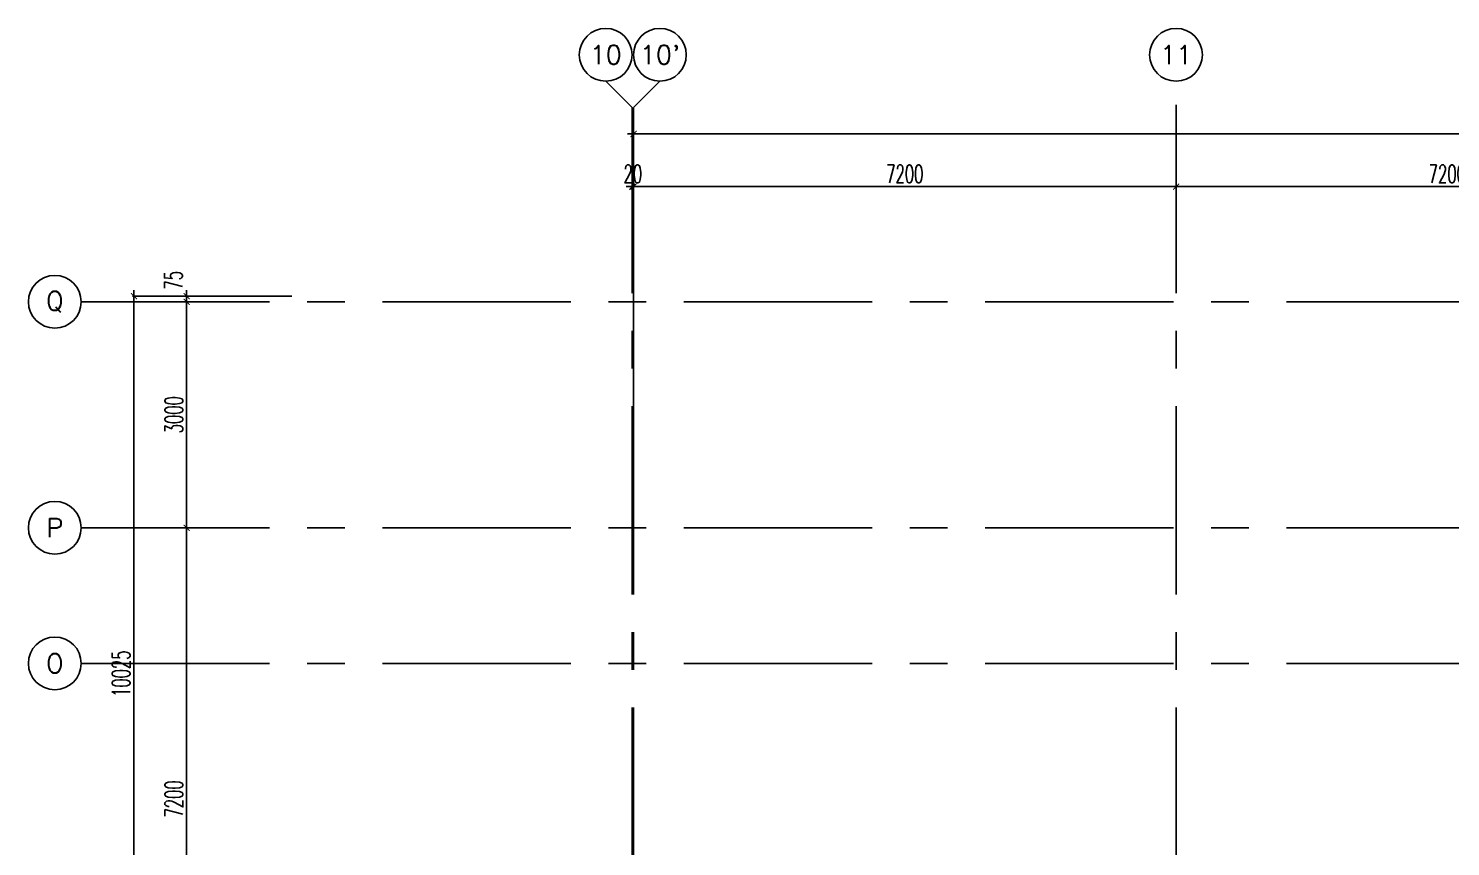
# Model space of a CAD drawing. Extents: x 0 to 93, y -1.5 to 78.
# Drawn here: x 0 to 18.88, y 67.19 to 78.05 of the extents above; entities that cross this region are included whole.
import ezdxf
from ezdxf.enums import TextEntityAlignment as Align

# ---------------------------------------------------------------- set-up
doc = ezdxf.new("R2010")
doc.units = 0
doc.header["$MEASUREMENT"] = 0
doc.header["$PDMODE"] = 34
doc.linetypes.add('CENTERX2', pattern=[4, 2.5, -0.5, 0.5, -0.5])
doc.layers.get('0').update_dxf_attribs({"color": 11, "linetype": 'CONTINUOUS'})
doc.layers.get('DEFPOINTS').update_dxf_attribs({"color": 11, "linetype": 'CONTINUOUS'})
for name, color, linetype in [('AX', 11, 'CONTINUOUS'), ('AX-CR', 11, 'CONTINUOUS'), ('AX-DIM', 11, 'CONTINUOUS'), ('AX-TXT', 11, 'CONTINUOUS'), ('AXES', 11, 'CENTERX2')]:
    doc.layers.add(name, color=color, linetype=linetype)
doc.styles.add('ROMANS', font='ROMANS.shx', dxfattribs={"width": 0.6})
doc.dimstyles.new('DIM-OUT', dxfattribs={"dimscale": 0, "dimtxt": 0.24, "dimasz": 0.08, "dimexe": 0.02, "dimexo": 0.02, "dimgap": 0.05, "dimtad": 1, "dimdec": 0, "dimlfac": 1000, "dimzin": 0, "dimdsep": 46, "dimtxsty": 'ROMANS', "dimblk1": 'ARCHTICK', "dimblk2": 'ARCHTICK', "dimsah": 1, "dimcen": 0.01, "dimdle": 0.08, "dimclrd": 7, "dimclre": 7, "dimclrt": 2, "dimadec": 0, "dimazin": 0, "dimtp": 2, "dimtm": 2, "dimtfac": 0.114286, "dimtdec": 0, "dimtix": 1, "dimtmove": 2, "dimatfit": 3, "dimldrblk": 'ARCHTICK', "dimfxl": 0, "dimtolj": 1, "dimtzin": 0, "dimarcsym": 0})

# ---------------------------------------------------------------- blocks, each defined once
blk = doc.blocks.new('_ARCHTICK')
at = {"color": 0, "linetype": 'ByBlock', "const_width": 0.15}
blk.add_lwpolyline([(-0.5, -0.5), (0.5, 0.5)], dxfattribs=at)
blk = doc.blocks.new('*D114')
at = {"layer": 'AX-DIM', "color": 7, "lineweight": -2}
for p, q in [((7.952, 76.648), (82.802, 76.648)), ((8.032, 72.01), (8.032, 76.668)), ((82.722, 64.49), (82.722, 76.668))]:
    blk.add_line(p, q, dxfattribs=at)
at = {"layer": 'DEFPOINTS', "color": 0}
for p in [(82.722, 76.648), (8.032, 71.99), (82.722, 64.47)]:
    blk.add_point(p, dxfattribs=at)
at = {"layer": 'AX-DIM', "color": 7, "lineweight": -2, "xscale": 0.08, "yscale": 0.08, "zscale": 0.08, "rotation": 180}
blk.add_blockref('_ARCHTICK', (8.032, 76.648), dxfattribs=at)
at = {"layer": 'AX-DIM', "color": 7, "lineweight": -2, "xscale": 0.08, "yscale": 0.08, "zscale": 0.08}
blk.add_blockref('_ARCHTICK', (82.722, 76.648), dxfattribs=at)
at = {"layer": 'AX-DIM', "color": 2, "insert": (45.377, 76.818), "char_height": 0.24, "attachment_point": 5, "style": 'ROMANS'}
blk.add_mtext('\\A1;74690', dxfattribs=at)
blk = doc.blocks.new('*D188')
at = {"layer": 'AX-DIM', "color": 7, "lineweight": -2}
for p, q in [((8.012, 75.948), (7.932, 75.948)), ((8.012, 75.568), (8.012, 75.968)), ((8.012, 75.948), (8.032, 75.948)), ((8.032, 75.568), (8.032, 75.968)), ((8.032, 75.948), (8.112, 75.948))]:
    blk.add_line(p, q, dxfattribs=at)
at = {"layer": 'DEFPOINTS', "color": 0}
for p in [(8.032, 75.948), (8.012, 75.548), (8.032, 75.548)]:
    blk.add_point(p, dxfattribs=at)
at = {"layer": 'AX-DIM', "color": 7, "lineweight": -2, "xscale": 0.08, "yscale": 0.08, "zscale": 0.08}
blk.add_blockref('_ARCHTICK', (8.012, 75.948), dxfattribs=at)
at = {"layer": 'AX-DIM', "color": 7, "lineweight": -2, "xscale": 0.08, "yscale": 0.08, "zscale": 0.08, "rotation": 180}
blk.add_blockref('_ARCHTICK', (8.032, 75.948), dxfattribs=at)
at = {"layer": 'AX-DIM', "color": 2, "insert": (8.022, 76.118), "char_height": 0.24, "attachment_point": 5, "style": 'ROMANS'}
blk.add_mtext('\\A1;20', dxfattribs=at)
blk = doc.blocks.new('*D187')
at = {"layer": 'AX-DIM', "color": 7, "lineweight": -2}
for p, q in [((7.952, 75.948), (15.312, 75.948)), ((8.032, 75.568), (8.032, 75.968)), ((15.232, 75.568), (15.232, 75.968))]:
    blk.add_line(p, q, dxfattribs=at)
at = {"layer": 'DEFPOINTS', "color": 0}
for p in [(15.232, 75.948), (8.032, 75.548), (15.232, 75.548)]:
    blk.add_point(p, dxfattribs=at)
at = {"layer": 'AX-DIM', "color": 7, "lineweight": -2, "xscale": 0.08, "yscale": 0.08, "zscale": 0.08, "rotation": 180}
blk.add_blockref('_ARCHTICK', (8.032, 75.948), dxfattribs=at)
at = {"layer": 'AX-DIM', "color": 7, "lineweight": -2, "xscale": 0.08, "yscale": 0.08, "zscale": 0.08}
blk.add_blockref('_ARCHTICK', (15.232, 75.948), dxfattribs=at)
at = {"layer": 'AX-DIM', "color": 2, "insert": (11.632, 76.118), "char_height": 0.24, "attachment_point": 5, "style": 'ROMANS'}
blk.add_mtext('\\A1;7200', dxfattribs=at)
blk = doc.blocks.new('*D186')
at = {"layer": 'AX-DIM', "color": 7, "lineweight": -2}
for p, q in [((15.152, 75.948), (22.512, 75.948)), ((15.232, 75.568), (15.232, 75.968)), ((22.432, 75.568), (22.432, 75.968))]:
    blk.add_line(p, q, dxfattribs=at)
at = {"layer": 'DEFPOINTS', "color": 0}
for p in [(22.432, 75.948), (15.232, 75.548), (22.432, 75.548)]:
    blk.add_point(p, dxfattribs=at)
at = {"layer": 'AX-DIM', "color": 7, "lineweight": -2, "xscale": 0.08, "yscale": 0.08, "zscale": 0.08, "rotation": 180}
blk.add_blockref('_ARCHTICK', (15.232, 75.948), dxfattribs=at)
at = {"layer": 'AX-DIM', "color": 7, "lineweight": -2, "xscale": 0.08, "yscale": 0.08, "zscale": 0.08}
blk.add_blockref('_ARCHTICK', (22.432, 75.948), dxfattribs=at)
at = {"layer": 'AX-DIM', "color": 2, "insert": (18.832, 76.118), "char_height": 0.24, "attachment_point": 5, "style": 'ROMANS'}
blk.add_mtext('\\A1;7200', dxfattribs=at)
blk = doc.blocks.new('AXU')
at = {"layer": 'AX-CR'}
blk.add_circle((0, 350), 350, dxfattribs=at)
at = {"layer": 'AX-TXT', "style": 'ROMANS'}
blk.add_attdef('AX', text='', height=250, dxfattribs=at).set_placement((0, 350), align=Align.MIDDLE)
blk = doc.blocks.new('*D133')
at = {"layer": 'AX-DIM', "color": 7, "lineweight": -2}
for p, q in [((2.48, 71.42), (2.08, 71.42)), ((2.1, 64.14), (2.1, 71.5)), ((2.48, 64.22), (2.08, 64.22))]:
    blk.add_line(p, q, dxfattribs=at)
at = {"layer": 'DEFPOINTS', "color": 0}
for p in [(2.1, 71.42), (2.5, 71.42), (2.5, 64.22)]:
    blk.add_point(p, dxfattribs=at)
at = {"layer": 'AX-DIM', "color": 7, "lineweight": -2, "xscale": 0.08, "yscale": 0.08, "zscale": 0.08}
for p, rotation in [((2.1, 71.42), 90), ((2.1, 64.22), 270)]:
    blk.add_blockref('_ARCHTICK', p, dxfattribs=dict(at, rotation=rotation))
at = {"layer": 'AX-DIM', "color": 2, "insert": (1.93, 67.82), "char_height": 0.24, "attachment_point": 5, "rotation": 90, "style": 'ROMANS'}
blk.add_mtext('\\A1;7200', dxfattribs=at)
blk = doc.blocks.new('*D132')
at = {"layer": 'AX-DIM', "color": 7, "lineweight": -2}
for p, q in [((2.48, 74.42), (2.08, 74.42)), ((2.1, 71.34), (2.1, 74.5)), ((2.48, 71.42), (2.08, 71.42))]:
    blk.add_line(p, q, dxfattribs=at)
at = {"layer": 'DEFPOINTS', "color": 0}
for p in [(2.1, 74.42), (2.5, 74.42), (2.5, 71.42)]:
    blk.add_point(p, dxfattribs=at)
at = {"layer": 'AX-DIM', "color": 7, "lineweight": -2, "xscale": 0.08, "yscale": 0.08, "zscale": 0.08}
for p, rotation in [((2.1, 74.42), 90), ((2.1, 71.42), 270)]:
    blk.add_blockref('_ARCHTICK', p, dxfattribs=dict(at, rotation=rotation))
at = {"layer": 'AX-DIM', "color": 2, "insert": (1.93, 72.92), "char_height": 0.24, "attachment_point": 5, "rotation": 90, "style": 'ROMANS'}
blk.add_mtext('\\A1;3000', dxfattribs=at)
blk = doc.blocks.new('*D131')
at = {"layer": 'AX-DIM', "color": 7, "lineweight": -2}
for p, q in [((2.1, 74.495), (2.1, 74.575)), ((2.48, 74.495), (2.08, 74.495)), ((2.48, 74.42), (2.08, 74.42)), ((2.1, 74.42), (2.1, 74.495)), ((2.1, 74.42), (2.1, 74.34))]:
    blk.add_line(p, q, dxfattribs=at)
at = {"layer": 'DEFPOINTS', "color": 0}
for p in [(2.1, 74.495), (2.5, 74.495), (2.5, 74.42)]:
    blk.add_point(p, dxfattribs=at)
at = {"layer": 'AX-DIM', "color": 7, "lineweight": -2, "xscale": 0.08, "yscale": 0.08, "zscale": 0.08}
for p, rotation in [((2.1, 74.495), 270), ((2.1, 74.42), 90)]:
    blk.add_blockref('_ARCHTICK', p, dxfattribs=dict(at, rotation=rotation))
at = {"layer": 'AX-DIM', "color": 2, "insert": (1.925, 74.705), "char_height": 0.24, "attachment_point": 5, "rotation": 90, "style": 'ROMANS'}
blk.add_mtext('\\A1;75', dxfattribs=at)
blk = doc.blocks.new('AXL')
at = {"layer": 'AX-CR'}
blk.add_circle((-350, 0), 350, dxfattribs=at)
at = {"layer": 'AX-TXT', "style": 'ROMANS'}
blk.add_attdef('AX', text='', height=250, dxfattribs=at).set_placement((-350, 0), align=Align.MIDDLE)
blk = doc.blocks.new('*D116')
at = {"layer": 'AX-DIM', "color": 7, "lineweight": -2}
for p, q in [((1.4, 64.39), (1.4, 74.575)), ((3.497, 74.495), (1.38, 74.495)), ((2.08, 64.47), (1.38, 64.47))]:
    blk.add_line(p, q, dxfattribs=at)
at = {"layer": 'DEFPOINTS', "color": 0}
for p in [(1.4, 74.495), (3.517, 74.495), (2.1, 64.47)]:
    blk.add_point(p, dxfattribs=at)
at = {"layer": 'AX-DIM', "color": 7, "lineweight": -2, "xscale": 0.08, "yscale": 0.08, "zscale": 0.08}
for p, rotation in [((1.4, 74.495), 90), ((1.4, 64.47), 270)]:
    blk.add_blockref('_ARCHTICK', p, dxfattribs=dict(at, rotation=rotation))
at = {"layer": 'AX-DIM', "color": 2, "insert": (1.23, 69.482), "char_height": 0.24, "attachment_point": 5, "rotation": 90, "style": 'ROMANS'}
blk.add_mtext('\\A1;10025', dxfattribs=at)

msp = doc.modelspace()

# ---------------------------------------------------------------- linework, layer by layer
at = {"layer": 'AXES'}
for p, q in [((8.0117, 76.9984), (7.6617, 77.3484)), ((8.0117, 76.9984), (7.6617, 77.3484)), ((8.0317, 76.9984), (8.3817, 77.3484)), ((15.2317, -1.4643), (15.2317, 77.3484)), ((8.0117, -1.4643), (8.0117, 76.9984)), ((8.0117, -1.4643), (8.0117, 76.9984)), ((8.0317, -1.4663), (8.0317, 76.9963)), ((0.7, 74.42), (24.2317, 74.42)), ((0.7, 71.42), (24.2317, 71.42)), ((0.7, 69.62), (24.2317, 69.62))]:
    msp.add_line(p, q, dxfattribs=at)

# ---------------------------------------------------------------- block references
at = {"layer": 'AX', "zscale": 0.001}
for name, p, xscale, yscale, values in [('AXU', (7.6617, 77.3484), 0.001, 0.001, {'AX': '10'}), ('AXU', (7.6617, 77.3484), 0.001000000003841706, 0.000999999996565748, {'AX': '10'}), ('AXU', (8.3817, 77.3484), 0.001, 0.001, {'AX': "10'"}), ('AXU', (15.2317, 77.3484), 0.001, 0.001, {'AX': '11'}), ('AXL', (0.7, 74.42), 0.001, 0.001, {'AX': 'Q'}), ('AXL', (0.7, 71.42), 0.001, 0.001, {'AX': 'P'}), ('AXL', (0.7, 69.62), 0.001, 0.001, {'AX': 'O'})]:
    msp.add_blockref(name, p, dxfattribs=dict(at, xscale=xscale, yscale=yscale)).add_auto_attribs(values)

# ---------------------------------------------------------------- dimensions: what is measured, and where the dimension line sits
at = {"layer": 'AX-DIM'}
for base, p1, p2, picture, middle in [((82.7217, 76.6484), (8.0317, 71.9903), (82.7217, 64.47), '*D114', (45.3767, 76.8184)), ((8.0317, 75.9484), (8.0117, 75.5484), (8.0317, 75.5484), '*D188', (8.0217, 76.1184)), ((15.2317, 75.9484), (8.0317, 75.5484), (15.2317, 75.5484), '*D187', (11.6317, 76.1184)), ((22.4317, 75.9484), (15.2317, 75.5484), (22.4317, 75.5484), '*D186', (18.8317, 76.1184))]:
    dim = msp.add_linear_dim(base=base, p1=p1, p2=p2, dimstyle='DIM-OUT', override={"dimscale": 1}, dxfattribs=at)
    dim.commit()
    dim.dimension.update_dxf_attribs({"geometry": picture, "text_midpoint": middle})
dim = msp.add_linear_dim(base=(2.1, 74.495), p1=(2.5, 74.42), p2=(2.5, 74.495), angle=90, dimstyle='DIM-OUT', override={"dimscale": 1}, dxfattribs=at)
dim.commit()
dim.dimension.update_dxf_attribs({"geometry": '*D131', "text_midpoint": (1.925, 74.7049), "dimtype": 160})
for base, p1, p2, picture, middle in [((1.4, 74.495), (2.1, 64.47), (3.5173, 74.495), '*D116', (1.23, 69.4825)), ((2.1, 74.42), (2.5, 71.42), (2.5, 74.42), '*D132', (1.93, 72.92)), ((2.1, 71.42), (2.5, 64.22), (2.5, 71.42), '*D133', (1.93, 67.82))]:
    dim = msp.add_linear_dim(base=base, p1=p1, p2=p2, angle=90, dimstyle='DIM-OUT', override={"dimscale": 1}, dxfattribs=at)
    dim.commit()
    dim.dimension.update_dxf_attribs({"geometry": picture, "text_midpoint": middle})

doc.saveas('drawing.dxf')
